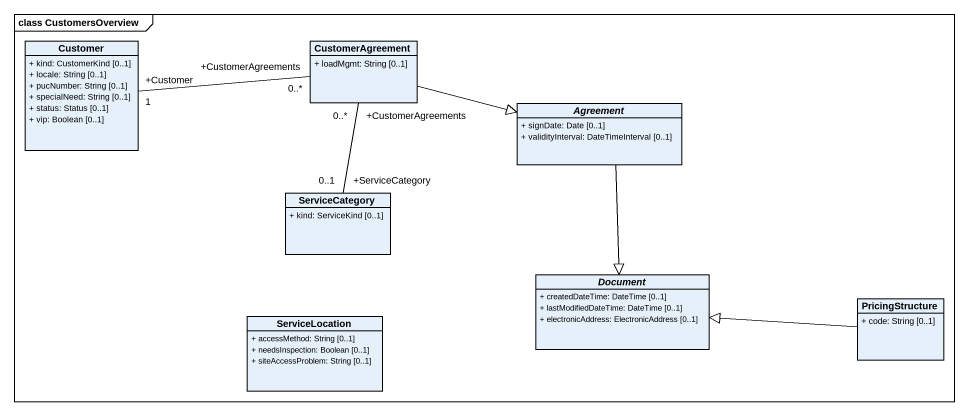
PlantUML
@startuml
mainframe class CustomersOverview
hide circle
hide empty members
skinparam classAttributeIconSize 0
class Customer {
  + kind: CustomerKind [0..1]
  + locale: String [0..1]
  + pucNumber: String [0..1]
  + specialNeed: String [0..1]
  + status: Status [0..1]
  + vip: Boolean [0..1]
}
class CustomerAgreement {
  + loadMgmt: String [0..1]
}
abstract class Agreement {
  + signDate: Date [0..1]
  + validityInterval: DateTimeInterval [0..1]
}
class ServiceCategory {
  + kind: ServiceKind [0..1]
}
abstract class Document {
  + createdDateTime: DateTime [0..1]
  + lastModifiedDateTime: DateTime [0..1]
  + electronicAddress: ElectronicAddress [0..1]
}
class PricingStructure {
  + code: String [0..1]
}
class ServiceLocation {
  + accessMethod: String [0..1]
  + needsInspection: Boolean [0..1]
  + siteAccessProblem: String [0..1]
}
Customer "+Customer\n1" -right- "+CustomerAgreements\n0..*" CustomerAgreement
CustomerAgreement -right-|> Agreement
CustomerAgreement "+CustomerAgreements\n0..*" -- "+ServiceCategory\n0..1" ServiceCategory
Agreement --|> Document
PricingStructure -left-|> Document
@enduml
